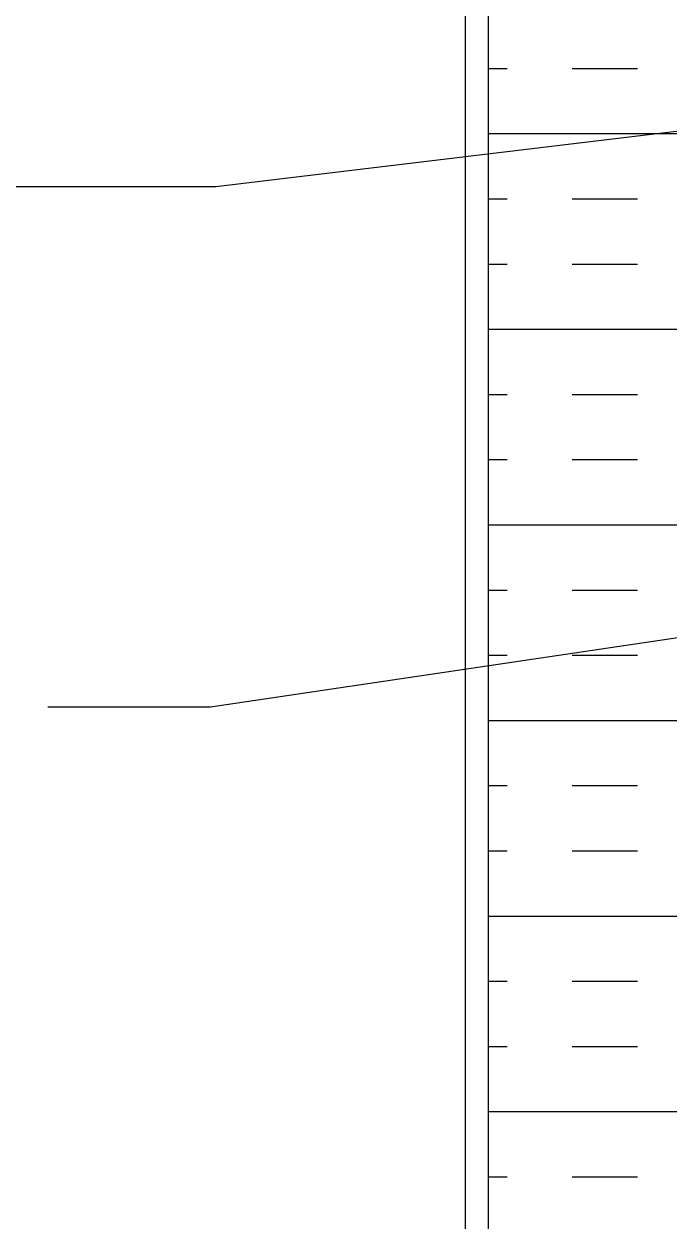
# Model space of a CAD drawing. Header units: inches. Extents: x 155.3 to 211.8, y 129 to 205.6.
# Drawn here: x 167.26 to 175.92, y 162.69 to 178.75 of the extents above; entities that cross this region are included whole.
import ezdxf

# ---------------------------------------------------------------- set-up
doc = ezdxf.new("R2010")
doc.units = ezdxf.units.IN
doc.header["$LTSCALE"] = 0.5
doc.header["$MEASUREMENT"] = 0
for name, color, linetype in [('HATCH', 12, 'Continuous'), ('LINE50', 5, 'Continuous'), ('LINE9', 9, 'Continuous'), ('TEXT', 4, 'Continuous')]:
    doc.layers.add(name, color=color, linetype=linetype)
doc.styles.add('DIM', font='romans.shx', dxfattribs={"width": 0.7})
doc.dimstyles.new('ext_12', dxfattribs={"dimscale": 12, "dimtxt": 0.075, "dimasz": 0.09375, "dimexe": 0.09375, "dimexo": 0.0625, "dimgap": 0.0625, "dimtad": 1, "dimdec": 1, "dimzin": 2, "dimdsep": 46, "dimlunit": 4, "dimtxsty": 'DIM', "dimcen": 0.09, "dimdle": 0.09375, "dimclrt": 4, "dimadec": 0, "dimazin": 0, "dimtfac": 1, "dimtdec": 1, "dimtmove": 2, "dimatfit": 3, "dimfxl": 1, "dimfrac": 2, "dimtolj": 1, "dimtzin": 0, "dimarcsym": 0})

msp = doc.modelspace()

# ---------------------------------------------------------------- hatches: boundary and pattern name
at = {"layer": 'HATCH'}
h = msp.add_hatch(dxfattribs=at)
h.set_pattern_fill('INSUL', color=256, scale=7, style=0)
h.set_pattern_definition([(0, (185.115803137069, 172.0275208864701), (0, 2.625), []), (0, (185.115803137069, 172.9025208864701), (0, 2.625), [0.875, -0.875]), (0, (185.115803137069, 173.7775208864701), (0, 2.625), [0.875, -0.875])])
h.paths.add_polyline_path([(186.7417458815729, 176.3878062704605), (184.1167458815714, 176.3878062704605), (184.1167458815726, 162.3878062704604), (186.7417458815727, 162.3878062704604)])
h.paths.add_polyline_path([(173.4917458815726, 161.6378062704605), (173.9292458815726, 161.6378062704605), (173.9292458815726, 162.1378062704605), (175.4292458815726, 162.1378062704605), (175.4292458815726, 161.6378062704605), (176.1167458815726, 161.6378062704605), (176.1167458815726, 179.6378062704605), (175.4292458815726, 179.6378062704605), (175.4292458815726, 180.1378062704605), (173.9292458815726, 180.1378062704605), (173.9292458815726, 179.6378062704605), (173.4917458815726, 179.6378062704605)])

# ---------------------------------------------------------------- linework, layer by layer
at = {"layer": 'LINE50'}
msp.add_line((173.4917458815726, 161.6378062704605), (173.4917458815726, 179.6378062704605), dxfattribs=at)
at = {"layer": 'LINE9'}
msp.add_line((173.1792458815726, 188.6403158554766), (173.1792458815726, 152.5785585407276), dxfattribs=at)

# ---------------------------------------------------------------- leaders
at = {"layer": 'TEXT'}
for points in [[(182.5473005179144, 178.0938419131379), (169.8334997833572, 176.5670276825265), (166.4080924876141, 176.5670276825265)], [(178.7995838749238, 170.9243010037625), (169.758664080211, 169.582770395321), (167.5756688536556, 169.582770395321)]]:
    msp.add_leader(points, dimstyle='ext_12', override={"dimgap": 0.0625, "dimtad": 0}, dxfattribs=at)

doc.saveas('drawing.dxf')
